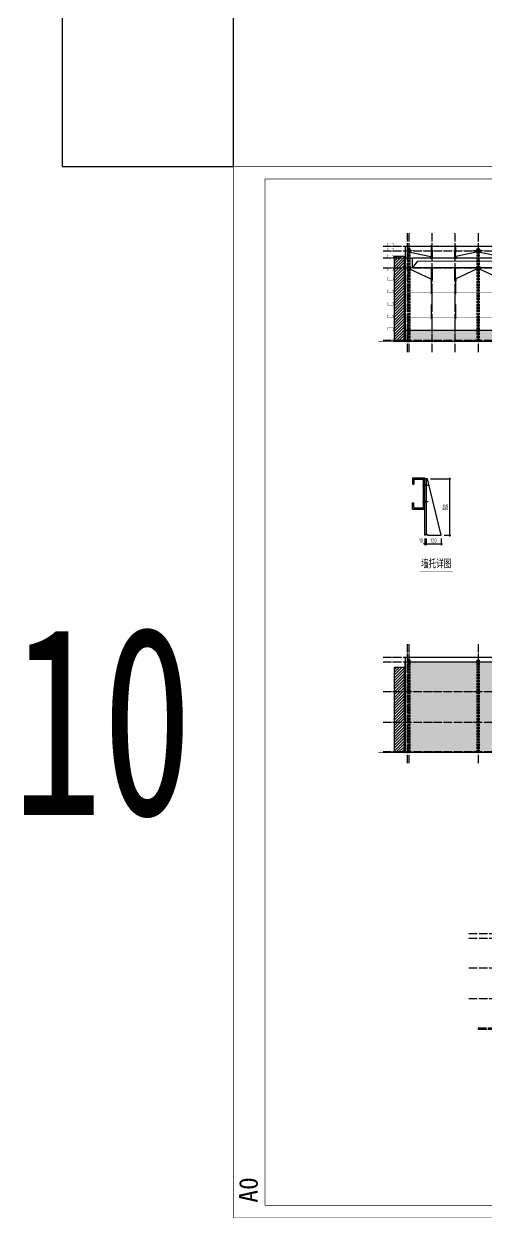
# Model space of a CAD drawing. Extents: x 447413 to 2975780, y -1432727 to 1301644.
# Drawn here: x 2228569 to 2283984, y -835904 to -692625 of the extents above; entities that cross this region are included whole.
import ezdxf
from ezdxf.enums import TextEntityAlignment as Align

# ---------------------------------------------------------------- set-up
doc = ezdxf.new("R2010")
doc.units = 0
doc.header["$LTSCALE"] = 1000
doc.header["$MEASUREMENT"] = 0
doc.linetypes.add('DASH', pattern=[0.35, 0.25, -0.1])
doc.linetypes.add('DOTE', pattern=[2.42, 2, -0.2, 0.02, -0.2])
for name, color, linetype in [('COLU_DE_NUM', 7, 'Continuous'), ('DIM', 3, 'Continuous'), ('DOTE', 1, 'Continuous'), ('LG', 200, 'Continuous'), ('WINDOW', 4, 'Continuous'), ('中实线', 4, 'Continuous'), ('图框', 253, 'Continuous'), ('图纸编号', 6, 'Continuous'), ('块', 3, 'Continuous'), ('墙梁', 2, 'Continuous'), ('柱子', 3, 'Continuous'), ('短柱', 106, 'Continuous')]:
    doc.layers.add(name, color=color, linetype=linetype)
doc.layers.add('屋面隅撑', color=10, linetype='Continuous', lineweight=30)
doc.styles.add('TSSD_Dimension', font='sysz.shx', dxfattribs={"width": 0.7, "bigfont": 'syfs.shx'})
doc.styles.add('TSSD_Label', font='Tssdeng.shx', dxfattribs={"width": 0.7, "bigfont": 'hztxt.shx'})
doc.styles.add('宋体', font='', dxfattribs={"height": 35})
doc.styles.add('黑体', font='simhei.ttf')
doc.styles.get('宋体').set_extended_font_data('SimSun')
doc.dimstyles.new('TSSD_10_150', dxfattribs={"dimtxt": 525, "dimasz": 150, "dimexe": 150, "dimexo": 375, "dimgap": 150, "dimtad": 1, "dimdec": 0, "dimlfac": 0.066667, "dimzin": 0, "dimdsep": 46, "dimtxsty": 'TSSD_Dimension', "dimblk": 'ARCHTICK', "dimblk1": 'ARCHTICK', "dimblk2": 'ARCHTICK', "dimcen": 0, "dimdle": 150, "dimclrt": 7, "dimadec": 0, "dimazin": 0, "dimtfac": 1, "dimtdec": 0, "dimtix": 1, "dimtmove": 2, "dimatfit": 3, "dimfxl": 0, "dimtolj": 1, "dimtzin": 0, "dimarcsym": 0})

# ---------------------------------------------------------------- blocks, each defined once
blk = doc.blocks.new('A$C6B0021A6')
at = {"layer": '图框', "color": 2, "const_width": 40, "elevation": -84000}
blk.add_lwpolyline([(20, 84120), (118920, 84120), (118920, 20), (20, 20)], close=True, dxfattribs=at)
at = {"layer": '图框', "color": 153, "const_width": 58, "elevation": -84000}
blk.add_lwpolyline([(111420, 1020), (2520, 1020), (2520, 83120), (111420, 83120)], close=True, dxfattribs=at)
at = {"layer": '图框', "color": 2, "style": '黑体'}
blk.add_text('A0', height=1500, rotation=90, dxfattribs=at).set_placement((1953, 1232))
blk = doc.blocks.new('_ArchTick')
at = {"color": 0, "linetype": 'ByBlock', "const_width": 0.4}
blk.add_lwpolyline([(-0.5, -0.5), (0.5, 0.5)], dxfattribs=at)
blk = doc.blocks.new('*D111')
at = {"layer": 'Defpoints', "color": 0, "transparency": 16777216}
for p in [(2276942, -747227), (2279624, -747227), (2278590, -753981)]:
    blk.add_point(p, dxfattribs=at)
at = {"layer": 'DIM', "color": 0, "lineweight": -2, "transparency": 16777216}
for p, q in [((2277317, -747227), (2279774, -747227)), ((2279624, -754131), (2279624, -747077)), ((2278965, -753981), (2279774, -753981))]:
    blk.add_line(p, q, dxfattribs=at)
at = {"layer": 'DIM', "color": 0, "lineweight": -2, "transparency": 16777216, "xscale": 150, "yscale": 150, "zscale": 150}
for p, rotation in [((2279624, -747227), 90), ((2279624, -753981), 270)]:
    blk.add_blockref('_ArchTick', p, dxfattribs=dict(at, rotation=rotation))
at = {"layer": 'DIM', "color": 7, "transparency": 16777216, "insert": (2279164, -750604), "char_height": 525, "attachment_point": 5, "rotation": 90, "style": 'TSSD_Dimension'}
blk.add_mtext('\\A1;按实', dxfattribs=at)
blk = doc.blocks.new('*D112')
at = {"layer": 'Defpoints', "color": 0, "transparency": 16777216}
for p in [(2276640, -753981), (2276640, -755019), (2276790, -753981)]:
    blk.add_point(p, dxfattribs=at)
at = {"layer": 'DIM', "color": 0, "lineweight": -2, "transparency": 16777216}
for p, q in [((2276640, -755019), (2276490, -755019)), ((2276640, -754356), (2276640, -755169)), ((2276790, -755019), (2276640, -755019)), ((2276790, -754356), (2276790, -755169)), ((2276790, -755019), (2276940, -755019))]:
    blk.add_line(p, q, dxfattribs=at)
at = {"layer": 'DIM', "color": 0, "lineweight": -2, "transparency": 16777216, "xscale": 150, "yscale": 150, "zscale": 150}
blk.add_blockref('_ArchTick', (2276640, -755019), dxfattribs=at)
at = {"layer": 'DIM', "color": 0, "lineweight": -2, "transparency": 16777216, "xscale": 150, "yscale": 150, "zscale": 150, "rotation": 180}
blk.add_blockref('_ArchTick', (2276790, -755019), dxfattribs=at)
at = {"layer": 'DIM', "color": 7, "transparency": 16777216, "insert": (2276190, -754607), "char_height": 525, "attachment_point": 5, "style": 'TSSD_Dimension'}
blk.add_mtext('\\A1;10', dxfattribs=at)
blk = doc.blocks.new('*D113')
at = {"layer": 'Defpoints', "color": 0, "transparency": 16777216}
for p in [(2276790, -753981), (2278590, -753981), (2278590, -755019)]:
    blk.add_point(p, dxfattribs=at)
at = {"layer": 'DIM', "color": 0, "lineweight": -2, "transparency": 16777216}
for p, q in [((2276640, -755019), (2278740, -755019)), ((2276790, -754356), (2276790, -755169)), ((2278590, -754356), (2278590, -755169))]:
    blk.add_line(p, q, dxfattribs=at)
at = {"layer": 'DIM', "color": 0, "lineweight": -2, "transparency": 16777216, "xscale": 150, "yscale": 150, "zscale": 150, "rotation": 180}
blk.add_blockref('_ArchTick', (2276790, -755019), dxfattribs=at)
at = {"layer": 'DIM', "color": 0, "lineweight": -2, "transparency": 16777216, "xscale": 150, "yscale": 150, "zscale": 150}
blk.add_blockref('_ArchTick', (2278590, -755019), dxfattribs=at)
at = {"layer": 'DIM', "color": 7, "transparency": 16777216, "insert": (2277690, -754607), "char_height": 525, "attachment_point": 5, "style": 'TSSD_Dimension'}
blk.add_mtext('\\A1;120', dxfattribs=at)

msp = doc.modelspace()

# ---------------------------------------------------------------- hatches: boundary and pattern name
h = msp.add_hatch()
h.set_pattern_fill('ANSI31', color=97, scale=150)
h.set_pattern_definition([(45, (1095394.32, -1241006.1), (-168.379802, 168.379802), [])])
h.paths.add_polyline_path([(2273010.3, -720490.8), (2274166.4, -720490.8), (2274166.4, -730740.8), (2273010.3, -730740.8)])
h = msp.add_hatch()
h.set_pattern_fill('AR-B816', color=8, scale=200)
h.set_pattern_definition([(0, (1095394.32, -1241006.1), (0, 242.6208), []), (90, (1095394.32, -1241006.1), (-242.6208, 242.6208), [242.6208, -242.6208])])
h.paths.add_polyline_path([(2274266.4, -729390.8), (2326366, -729390.8), (2326366, -730740.8), (2274266.4, -730740.8)])
h = msp.add_hatch()
h.set_pattern_fill('AR-B816', color=8, scale=200)
h.set_pattern_definition([(0, (1095394.32, -1290326.2), (0, 242.6208), []), (90, (1095394.32, -1290326.2), (-242.6208, 242.6208), [242.6208, -242.6208])])
h.paths.add_polyline_path([(2274266.4, -769160.9), (2326366, -769160.9), (2326366, -780060.9), (2274266.4, -780060.9)])
h = msp.add_hatch()
h.set_pattern_fill('ANSI31', color=97, scale=150)
h.set_pattern_definition([(45, (1095394.32, -1290326.2), (-168.379802, 168.379802), [])])
h.paths.add_polyline_path([(2273010.3, -769810.9), (2274166.4, -769810.9), (2274166.4, -780060.9), (2273010.3, -780060.9)])

# ---------------------------------------------------------------- linework, layer by layer
for p, q in [((2273010.3, -720490.8, 126000), (2274166.4, -720490.8, 126000)), ((2274166.4, -720490.8, 126000), (2274166.4, -730740.8, 126000)), ((2274266.4, -719290.8, 126000), (2274266.4, -730740.8, 126000)), ((2274266.4, -719290.8, 126000), (2390065.5, -719290.8, 126000)), ((2274266.4, -729390.8, 126000), (2326366, -729390.8, 126000)), ((2274266.4, -729390.8, 126000), (2326366, -729390.8, 126000)), ((2274266.4, -768610.9, 126000), (2326366, -768610.9, 126000)), ((2274266.4, -768610.9, 126000), (2274266.4, -780060.9, 126000)), ((2274266.4, -768610.9, 126000), (2390065.5, -768610.9, 126000)), ((2274266.4, -768610.9, 126000), (2326366, -768610.9, 126000)), ((2273010.3, -769810.9, 126000), (2274166.4, -769810.9, 126000)), ((2274166.4, -769810.9, 126000), (2274166.4, -780060.9, 126000))]:
    msp.add_line(p, q)
at = {"color": 2, "const_width": 36, "elevation": 126000}
for points in [[(2272294.5, -718980.2), (2272162.4, -718980.2), (2272162.4, -719282), (2272840.9, -719282), (2272840.9, -718974.5), (2272715.6, -718974.5)], [(2272294.5, -719530.2), (2272162.4, -719530.2), (2272162.4, -719832), (2272840.9, -719832), (2272840.9, -719524.5), (2272715.6, -719524.5)], [(2272294.5, -720380.2), (2272162.4, -720380.2), (2272162.4, -720682), (2272840.9, -720682), (2272840.9, -720374.5), (2272715.6, -720374.5)], [(2272294.5, -722201.4), (2272162.4, -722201.4), (2272162.4, -721899.7), (2272840.9, -721899.7), (2272840.9, -722207.1), (2272715.6, -722207.1)], [(2272294.5, -723080.2), (2272162.4, -723080.2), (2272162.4, -723382), (2272840.9, -723382), (2272840.9, -723074.5), (2272715.6, -723074.5)], [(2272294.5, -724580.2), (2272162.4, -724580.2), (2272162.4, -724882), (2272840.9, -724882), (2272840.9, -724574.5), (2272715.6, -724574.5)], [(2272294.5, -726080.2), (2272162.4, -726080.2), (2272162.4, -726382), (2272840.9, -726382), (2272840.9, -726074.5), (2272715.6, -726074.5)], [(2272294.5, -727580.2), (2272162.4, -727580.2), (2272162.4, -727882), (2272840.9, -727882), (2272840.9, -727574.5), (2272715.6, -727574.5)], [(2272294.5, -729390.8), (2272162.4, -729390.8), (2272162.4, -729089.1), (2272840.9, -729089.1), (2272840.9, -729396.5), (2272715.6, -729396.5)]]:
    msp.add_lwpolyline(points, dxfattribs=at)
at = {"color": 97, "elevation": 126000}
for points in [[(2273010.3, -720490.8), (2274166.4, -720490.8), (2274166.4, -730675), (2273010.3, -730675)], [(2273010.3, -769810.9), (2274166.4, -769810.9), (2274166.4, -779995.1), (2273010.3, -779995.1)]]:
    msp.add_lwpolyline(points, close=True, dxfattribs=at)
at = {"const_width": 80, "elevation": 126000}
for points in [[(2271069, -730740.8), (2393048, -730740.8)], [(2271069, -780060.9), (2393048, -780060.9)], [(2282937.9, -813216.3), (2381222.9, -813216.3)]]:
    msp.add_lwpolyline(points, dxfattribs=at)
at = {"elevation": 126000}
for points in [[(2274266.4, -729390.8), (2326366, -729390.8), (2326366, -730740.8), (2274266.4, -730740.8)], [(2274266.4, -769160.9), (2326366, -769160.9), (2326366, -780060.9), (2274266.4, -780060.9)]]:
    msp.add_lwpolyline(points, close=True, dxfattribs=at)
at = {"layer": 'COLU_DE_NUM', "const_width": 62.5, "elevation": 126000}
msp.add_lwpolyline([(2276006.1, -758278.2), (2279997.4, -758278.2)], dxfattribs=at)
at = {"layer": 'DOTE', "color": 8, "linetype": 'DOTE', "ltscale": 0.5}
for p, q in [((2274506.4, -717715.6, 126000), (2274506.4, -732020.5, 126000)), ((2274706.4, -717715.6, 126000), (2274706.4, -732020.5, 126000)), ((2277476.4, -717715.6, 126000), (2277476.4, -732020.5, 126000)), ((2280246.4, -717715.6, 126000), (2280246.4, -732020.5, 126000)), ((2283016.4, -717715.6, 126000), (2283016.4, -732020.5, 126000)), ((2274506.4, -767035.7, 126000), (2274506.4, -781340.6, 126000)), ((2274706.4, -767035.7, 126000), (2274706.4, -781340.6, 126000)), ((2283016.4, -767035.7, 126000), (2283016.4, -781340.6, 126000)), ((2283020.4, -813066.3, 126000), (2384188.3, -813066.3, 126000)), ((2283020.4, -813216.3, 126000), (2384188.3, -813216.3, 126000))]:
    msp.add_line(p, q, dxfattribs=at)
at = {"layer": 'DOTE', "color": 8, "linetype": 'DOTE', "ltscale": 0.5, "elevation": 126000}
for points in [[(2271632.3, -719290.8), (2392618.2, -719290.8)], [(2271632.3, -719840.8), (2392618.2, -719840.8)], [(2271632.3, -720690.8), (2392618.2, -720690.8)], [(2271632.3, -721890.8), (2392618.2, -721890.8)], [(2271632.3, -730590.8), (2392618.2, -730590.8)], [(2271632.3, -768610.9), (2392618.2, -768610.9)], [(2271632.3, -769160.9), (2392618.2, -769160.9)], [(2271632.3, -772710.9), (2392618.2, -772710.9)], [(2271632.3, -776385.9), (2326166, -776385.9)], [(2271632.3, -779910.9), (2392618.2, -779910.9)], [(2281923, -801766.3), (2384144.5, -801766.3)], [(2281923, -802316.3), (2384144.5, -802316.3)], [(2281923, -805866.3), (2384144.5, -805866.3)], [(2281923, -809541.3), (2336456.7, -809541.3)]]:
    msp.add_lwpolyline(points, dxfattribs=at)
at = {"layer": 'LG'}
for p, q in [((2277400.4, -719189.6, 126000), (2277400.4, -720115.5, 126000)), ((2280322.3, -719189.6, 126000), (2280322.3, -720115.5, 126000)), ((2277476.4, -719694.9, 126000), (2277476.4, -720844.9, 126000)), ((2280246.4, -719694.9, 126000), (2280246.4, -720844.9, 126000)), ((2277476.4, -721744.9, 126000), (2277476.4, -723518.9, 126000)), ((2280246.4, -721744.9, 126000), (2280246.4, -723518.9, 126000)), ((2277400.4, -723289.6, 126000), (2277400.4, -725020.7, 126000)), ((2280322.3, -723289.6, 126000), (2280322.3, -725020.7, 126000)), ((2277476.4, -724744.9, 126000), (2277476.4, -726518.9, 126000)), ((2280246.4, -724744.9, 126000), (2280246.4, -726518.9, 126000)), ((2277400.4, -726289.6, 126000), (2277400.4, -728020.7, 126000)), ((2280322.3, -726289.6, 126000), (2280322.3, -728020.7, 126000)), ((2277476.4, -727744.9, 126000), (2277476.4, -729518.9, 126000)), ((2280246.4, -727744.9, 126000), (2280246.4, -729518.9, 126000))]:
    msp.add_line(p, q, dxfattribs=at)
at = {"layer": 'LG', "elevation": 126000}
for points in [[(2274896, -719688.3), (2274896, -720004.3), (2277363, -720543.2), (2277363, -720796.1)], [(2282826.8, -719688.3), (2282826.8, -720004.3), (2280359.7, -720543.2), (2280359.7, -720796.1)], [(2283212.8, -719688.3), (2283212.8, -720004.3), (2285778, -720543.2), (2285778, -720796.1)], [(2274896, -721738.3), (2274896, -722054.3), (2277363, -723217.3), (2277363, -723470.2)], [(2282826.8, -721738.3), (2282826.8, -722054.3), (2280359.7, -723217.3), (2280359.7, -723470.2)], [(2283212.8, -721738.3), (2283212.8, -722054.3), (2285778, -723217.3), (2285778, -723470.2)]]:
    msp.add_lwpolyline(points, dxfattribs=at)
at = {"layer": 'LG', "color": 7, "elevation": 126000}
for points in [[(2277527.5, -719840.8), (2277527.5, -720716.7), (2277425.3, -720716.7), (2277425.3, -719840.8)], [(2280195.3, -719840.8), (2280195.3, -720716.7), (2280297.5, -720716.7), (2280297.5, -719840.8)], [(2277527.5, -721890.8), (2277527.5, -723390.8), (2277425.3, -723390.8), (2277425.3, -721890.8)], [(2280195.3, -721890.8), (2280195.3, -723390.8), (2280297.5, -723390.8), (2280297.5, -721890.8)]]:
    msp.add_lwpolyline(points, close=True, dxfattribs=at)
at = {"layer": 'WINDOW', "elevation": 126000}
for points in [[(2389165.5, -720690.8), (2389165.5, -721890.8), (2275166.4, -721890.8), (2275166.4, -720690.8), (2389165.5, -720690.8)], [(2275166.4, -721890.8), (2275810.3, -721078.7), (2389165.5, -720690.8)]]:
    msp.add_lwpolyline(points, dxfattribs=at)
at = {"layer": '中实线'}
for p, q in [((2276640.1, -747226.7, 126000), (2276753.5, -747226.7, 126000)), ((2276640.1, -753981.4, 126000), (2276640.1, -747226.7, 126000)), ((2276790.1, -747226.7, 126000), (2276790.1, -753981.4, 126000)), ((2278590.1, -753981.4, 126000), (2276942.5, -747226.7, 126000)), ((2276790.1, -753981.4, 126000), (2276640.1, -753981.4, 126000)), ((2276979.1, -753981.4, 126000), (2276790.1, -753792.4, 126000)), ((2276979.1, -753981.4, 126000), (2278590.1, -753981.4, 126000))]:
    msp.add_line(p, q, dxfattribs=at)
at = {"layer": '中实线', "linetype": 'Continuous', "ltscale": 0.01}
msp.add_line((2276942.5, -747226.7, 126000), (2276753.5, -747226.7, 126000), dxfattribs=at)
at = {"layer": '块', "lineweight": -3}
for p, q in [((2276356.6, -747981.4, 126000), (2277037, -747981.4, 126000)), ((2276753.5, -747981.4, 126000), (2276942.5, -747981.4, 126000)), ((2276356.6, -749931.4, 126000), (2277037, -749931.4, 126000))]:
    msp.add_line(p, q, dxfattribs=at)
at = {"layer": '块', "lineweight": -3, "const_width": 283.5, "elevation": 126000}
for points in [[(2276640.1, -747981.4), (2276790.1, -747981.4)], [(2276640.1, -749931.4), (2276790.1, -749931.4)]]:
    msp.add_lwpolyline(points, dxfattribs=at)
at = {"layer": '墙梁', "ltscale": 0.2}
for p, q in [((2275171.7, -747082.1, 126000), (2276640.1, -747082, 126000)), ((2275171.7, -747082.1, 126000), (2275171.8, -747832.1, 126000)), ((2275171.8, -747832.1, 126000), (2275321.8, -747832.1, 126000)), ((2275321.7, -747232.1, 126000), (2276490.1, -747232, 126000)), ((2275321.7, -747232.1, 126000), (2275321.8, -747832.1, 126000)), ((2276490.1, -750682.4, 126000), (2276490.1, -747232, 126000)), ((2276640.1, -750832.5, 126000), (2276640.1, -747082, 126000)), ((2275171.7, -750832.4, 126000), (2275171.8, -750082.4, 126000)), ((2275171.8, -750082.4, 126000), (2275321.8, -750082.4, 126000)), ((2275321.7, -750682.3, 126000), (2275321.8, -750082.4, 126000)), ((2275321.7, -750682.3, 126000), (2276490.1, -750682.4, 126000)), ((2275171.7, -750832.4, 126000), (2276640.1, -750832.5, 126000))]:
    msp.add_line(p, q, dxfattribs=at)
at = {"layer": '墙梁', "color": 2, "const_width": 30, "elevation": 126000}
for points in [[(2390065.5, -719290.8), (2274266.4, -719290.8)], [(2390065.5, -719840.8), (2274266.4, -719840.8)], [(2390065.5, -720690.8), (2274266.4, -720690.8)], [(2275166.4, -720690.8), (2275166.4, -721890.8)], [(2390065.5, -721890.8), (2274266.4, -721890.8)], [(2390065.5, -723390.8), (2274266.4, -723390.8)], [(2326166, -724890.8), (2274266.4, -724890.8)], [(2326166, -726390.8), (2274266.4, -726390.8)], [(2326166, -727890.8), (2274266.4, -727890.8)], [(2326166, -729390.8), (2274266.4, -729390.8)], [(2390065.5, -769160.9), (2274266.4, -769160.9)], [(2390065.5, -772710.9), (2274266.4, -772710.9)]]:
    msp.add_lwpolyline(points, dxfattribs=at)
at = {"layer": '墙梁', "color": 3, "const_width": 30, "elevation": 126000}
for points in [[(2274266.4, -780060.9), (2274266.4, -769160.9)], [(2278861.4, -780060.9), (2278861.4, -769160.9)], [(2283016.4, -780060.9), (2283016.4, -769160.9)], [(2326166, -776385.9), (2274266.4, -776385.9)]]:
    msp.add_lwpolyline(points, dxfattribs=at)
at = {"layer": '屋面隅撑', "const_width": 30, "elevation": 126000}
for points in [[(2275363.6, -719779.2), (2274863.6, -719779.2)], [(2282359.2, -719779.2), (2282859.2, -719779.2)], [(2283673.6, -719779.2), (2283173.6, -719779.2)], [(2275363.6, -721829.2), (2274863.6, -721829.2)], [(2282359.2, -721829.2), (2282859.2, -721829.2)], [(2283673.6, -721829.2), (2283173.6, -721829.2)], [(2275363.6, -724829.2), (2274863.6, -724829.2)], [(2282359.2, -724829.2), (2282859.2, -724829.2)], [(2283673.6, -724829.2), (2283173.6, -724829.2)], [(2275363.6, -727829.2), (2274863.6, -727829.2)], [(2282359.2, -727829.2), (2282859.2, -727829.2)], [(2283673.6, -727829.2), (2283173.6, -727829.2)]]:
    msp.add_lwpolyline(points, dxfattribs=at)
at = {"layer": '柱子', "color": 254, "linetype": 'DASH'}
for p, q in [((2274581.4, -719590.8, 126000), (2274581.4, -730740.8, 126000)), ((2274831.4, -719590.8, 126000), (2274581.4, -719590.8, 126000)), ((2274681.4, -719590.8, 126000), (2274681.4, -730740.8, 126000)), ((2274731.4, -719590.8, 126000), (2274731.4, -730740.8, 126000)), ((2274831.4, -719590.8, 126000), (2274831.4, -730740.8, 126000)), ((2282891.4, -719590.8, 126000), (2282891.4, -730740.8, 126000)), ((2282991.4, -719590.8, 126000), (2282991.4, -730740.8, 126000)), ((2283041.4, -719590.8, 126000), (2283041.4, -730740.8, 126000)), ((2283141.4, -719590.8, 126000), (2283141.4, -730740.8, 126000)), ((2274581.4, -768910.9, 126000), (2274581.4, -780060.9, 126000)), ((2274831.4, -768910.9, 126000), (2274581.4, -768910.9, 126000)), ((2274681.4, -768910.9, 126000), (2274681.4, -780060.9, 126000)), ((2274731.4, -768910.9, 126000), (2274731.4, -780060.9, 126000)), ((2274831.4, -768910.9, 126000), (2274831.4, -780060.9, 126000)), ((2282891.4, -768910.9, 126000), (2282891.4, -780060.9, 126000)), ((2282991.4, -768910.9, 126000), (2282991.4, -780060.9, 126000)), ((2283041.4, -768910.9, 126000), (2283041.4, -780060.9, 126000)), ((2283141.4, -768910.9, 126000), (2283141.4, -780060.9, 126000))]:
    msp.add_line(p, q, dxfattribs=at)
at = {"layer": '短柱', "elevation": 126000}
msp.add_lwpolyline([(2253712, -689635.5), (2233175.6, -689635.5), (2233175.6, -709724.4), (2253712, -709724.4)], close=True, dxfattribs=at)

# ---------------------------------------------------------------- block references
at = {"xscale": 1.5, "yscale": 1.5, "zscale": 1.5}
msp.add_blockref('A$C6B0021A6', (2253682, -835904.4, 252000), dxfattribs=at)

# ---------------------------------------------------------------- texts
at = {"layer": 'COLU_DE_NUM', "style": 'TSSD_Label', "width": 0.7}
msp.add_text('墙托详图', height=960, dxfattribs=at).set_placement((2277998.7, -757340.7, 126000), align=Align.MIDDLE)
at = {"layer": '图纸编号', "color": 6, "style": '宋体', "width": 0.7}
msp.add_text('10', height=22683.54, dxfattribs=at).set_placement((2227164.4, -787541.5, 252000))

# ---------------------------------------------------------------- dimensions: what is measured, and where the dimension line sits
at = {"layer": 'DIM'}
dim = msp.add_linear_dim(base=(2279624.1, -747226.7, 126000), p1=(2278590.1, -753981.4, 126000), p2=(2276942.5, -747226.7, 126000), angle=90, text='按实', dimstyle='TSSD_10_150', dxfattribs=at)
dim.commit()
dim.dimension.update_dxf_attribs({"geometry": '*D111', "text_midpoint": (2279164.1, -750604.1, 126000)})
dim = msp.add_linear_dim(base=(2276640.1, -755019.2, 126000), p1=(2276790.1, -753981.4, 126000), p2=(2276640.1, -753981.4, 126000), text='10', dimstyle='TSSD_10_150', dxfattribs=at)
dim.commit()
dim.dimension.update_dxf_attribs({"geometry": '*D112', "text_midpoint": (2276190.5, -754606.7, 126000), "dimtype": 128})
dim = msp.add_linear_dim(base=(2278590.1, -755019.2, 126000), p1=(2276790.1, -753981.4, 126000), p2=(2278590.1, -753981.4, 126000), dimstyle='TSSD_10_150', dxfattribs=at)
dim.commit()
dim.dimension.update_dxf_attribs({"geometry": '*D113', "text_midpoint": (2277690.1, -754606.7, 126000)})

doc.saveas('drawing.dxf')
